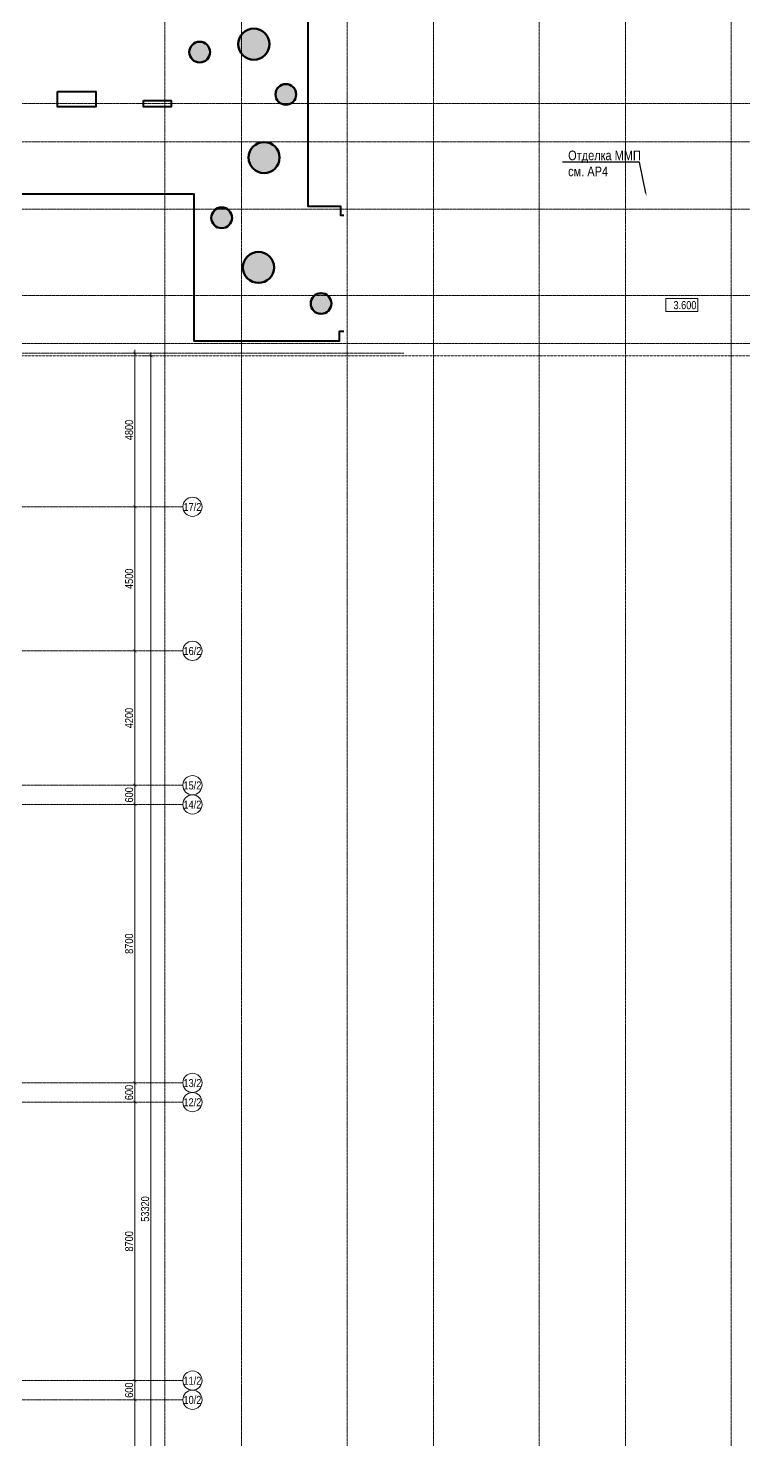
# Model space of a CAD drawing. Header units: millimetres. Extents: x -328335 to 1212475, y -208171 to 164144.
# Drawn here: x 66532 to 88897, y 34450 to 78553 of the extents above; entities that cross this region are included whole.
import ezdxf
from ezdxf import colors
from ezdxf.entities.mleader import LeaderData, LeaderLine
from ezdxf.enums import TextEntityAlignment as Align
from ezdxf.math import Vec2, Vec3

# ---------------------------------------------------------------- set-up
doc = ezdxf.new("R2010")
doc.units = ezdxf.units.MM
doc.header["$LTSCALE"] = 0.5
doc.linetypes.add('CENTER2', pattern=[28.575, 19.05, -3.175, 3.175, -3.175])
doc.linetypes.add('DASHED', pattern=[19.05, 12.7, -6.35])
doc.layers.get('Defpoints').update_dxf_attribs({"color": 140})
for name, color, linetype, lineweight in [('АИ_Плинтус', 3, 'Continuous', 9), ('АИ_Полы', 1, 'Continuous', 9), ('АР6_потолок_отм', 5, 'Continuous', 5), ('АЦ_Бафы', 8, 'Continuous', 0), ('АЦ_Выноски', 7, 'Continuous', 5), ('АЦ_Стены', 8, 'Continuous', 70), ('РД_Оси_размер', 8, 'Continuous', 0)]:
    doc.layers.add(name, color=color, linetype=linetype, lineweight=lineweight)
doc.layers.add('АР_Делит', color=120, linetype='Continuous', lineweight=0, plot=False)
doc.layers.add('РД_Оси_100', color=7, linetype='Continuous', lineweight=0, true_color=0x525252)
doc.styles.add('Arial_Narrow_08', font='ARIALN.TTF', dxfattribs={"width": 0.8})
doc.styles.add('style1', font='ARIALN.TTF')
doc.styles.add('ккк', font='isocpeur.ttf', dxfattribs={"width": 0.85, "oblique": 15})
doc.dimstyles.new('Dim100_ареал', dxfattribs={"dimscale": 100, "dimtxt": 2.5, "dimasz": 1, "dimexe": 1, "dimexo": 1, "dimgap": 0.5, "dimtad": 1, "dimzin": 12, "dimdsep": 46, "dimtxsty": 'style1', "dimblk": 'ARCHTICK', "dimcen": 1, "dimdle": 1, "dimaunit": 1, "dimadec": 0, "dimazin": 3, "dimtfac": 1, "dimtmove": 1, "dimatfit": 3, "dimldrblk": 'OPEN30', "dimfxl": 2, "dimfxlon": 1, "dimtolj": 1, "dimtzin": 0, "dimlwd": 5, "dimlwe": 5, "dimarcsym": 0})

# ---------------------------------------------------------------- blocks, each defined once
blk = doc.blocks.new('A-iden')
at = {"linetype": 'Continuous', "lineweight": 5}
blk.add_circle((0, -4), 3, dxfattribs=at)
at = {"color": 0, "linetype": 'Continuous', "lineweight": 20, "style": 'ккк', "width": 0.85}
blk.add_attdef('ID', text='', height=4, dxfattribs=at).set_placement((0.31, -3.85), align=Align.MIDDLE_CENTER)
blk = doc.blocks.new('_ArchTick')
at = {"color": 0, "linetype": 'ByBlock', "const_width": 0.15}
blk.add_lwpolyline([(-0.5, -0.5), (0.5, 0.5)], dxfattribs=at)
blk = doc.blocks.new('*D563')
at = {"layer": 'Defpoints', "color": 0, "transparency": 16777216}
for p in [(68364, 68320), (70364, 68320), (68364, 15000)]:
    blk.add_point(p, dxfattribs=at)
at = {"layer": 'РД_Оси_размер', "color": 0, "lineweight": 5, "transparency": 16777216}
for p, q in [((70364, 14900), (70364, 68420)), ((70164, 68320), (70464, 68320)), ((70164, 15000), (70464, 15000))]:
    blk.add_line(p, q, dxfattribs=at)
at = {"layer": 'РД_Оси_размер', "color": 0, "lineweight": 5, "transparency": 16777216, "xscale": 100, "yscale": 100, "zscale": 100}
for p, rotation in [((70364, 68320), 90), ((70364, 15000), 270)]:
    blk.add_blockref('_ArchTick', p, dxfattribs=dict(at, rotation=rotation))
at = {"layer": 'РД_Оси_размер', "color": 0, "transparency": 16777216, "insert": (70186, 41660), "char_height": 250, "attachment_point": 5, "rotation": 90, "style": 'style1'}
blk.add_mtext('\\A1;53320', dxfattribs=at)
blk = doc.blocks.new('_Open30')
at = {"color": 0, "linetype": 'ByBlock', "lineweight": -2}
for p, q in [((-1, 0.27), (0, 0)), ((0, 0), (-1, -0.27)), ((0, 0), (-1, 0))]:
    blk.add_line(p, q, dxfattribs=at)
blk = doc.blocks.new('*D578')
at = {"layer": 'Defpoints', "color": 0, "transparency": 16777216}
for p in [(68364, 68400), (68364, 63600), (69864, 63600)]:
    blk.add_point(p, dxfattribs=at)
at = {"layer": 'РД_Оси_размер', "color": 0, "lineweight": 5, "transparency": 16777216}
for p, q in [((69664, 68400), (69964, 68400)), ((69864, 68500), (69864, 63500)), ((69664, 63600), (69964, 63600))]:
    blk.add_line(p, q, dxfattribs=at)
at = {"layer": 'РД_Оси_размер', "color": 0, "lineweight": 5, "transparency": 16777216, "xscale": 100, "yscale": 100, "zscale": 100}
for p, rotation in [((69864, 68400), 90), ((69864, 63600), 270)]:
    blk.add_blockref('_ArchTick', p, dxfattribs=dict(at, rotation=rotation))
at = {"layer": 'РД_Оси_размер', "color": 0, "transparency": 16777216, "insert": (69686, 66000), "char_height": 250, "attachment_point": 5, "rotation": 90, "style": 'style1'}
blk.add_mtext('\\A1;4800', dxfattribs=at)
blk = doc.blocks.new('*D579')
at = {"layer": 'Defpoints', "color": 0, "transparency": 16777216}
for p in [(68364, 63600), (68364, 59100), (69864, 59100)]:
    blk.add_point(p, dxfattribs=at)
at = {"layer": 'РД_Оси_размер', "color": 0, "lineweight": 5, "transparency": 16777216}
for p, q in [((69664, 63600), (69964, 63600)), ((69864, 63700), (69864, 59000)), ((69664, 59100), (69964, 59100))]:
    blk.add_line(p, q, dxfattribs=at)
at = {"layer": 'РД_Оси_размер', "color": 0, "lineweight": 5, "transparency": 16777216, "xscale": 100, "yscale": 100, "zscale": 100}
for p, rotation in [((69864, 63600), 90), ((69864, 59100), 270)]:
    blk.add_blockref('_ArchTick', p, dxfattribs=dict(at, rotation=rotation))
at = {"layer": 'РД_Оси_размер', "color": 0, "transparency": 16777216, "insert": (69686, 61350), "char_height": 250, "attachment_point": 5, "rotation": 90, "style": 'style1'}
blk.add_mtext('\\A1;4500', dxfattribs=at)
blk = doc.blocks.new('*D580')
at = {"layer": 'Defpoints', "color": 0, "transparency": 16777216}
for p in [(68364, 59100), (68364, 54900), (69864, 54900)]:
    blk.add_point(p, dxfattribs=at)
at = {"layer": 'РД_Оси_размер', "color": 0, "lineweight": 5, "transparency": 16777216}
for p, q in [((69664, 59100), (69964, 59100)), ((69864, 59200), (69864, 54800)), ((69664, 54900), (69964, 54900))]:
    blk.add_line(p, q, dxfattribs=at)
at = {"layer": 'РД_Оси_размер', "color": 0, "lineweight": 5, "transparency": 16777216, "xscale": 100, "yscale": 100, "zscale": 100}
for p, rotation in [((69864, 59100), 90), ((69864, 54900), 270)]:
    blk.add_blockref('_ArchTick', p, dxfattribs=dict(at, rotation=rotation))
at = {"layer": 'РД_Оси_размер', "color": 0, "transparency": 16777216, "insert": (69686, 57000), "char_height": 250, "attachment_point": 5, "rotation": 90, "style": 'style1'}
blk.add_mtext('\\A1;4200', dxfattribs=at)
blk = doc.blocks.new('*D581')
at = {"layer": 'Defpoints', "color": 0, "transparency": 16777216}
for p in [(68364, 54900), (68364, 54300), (69864, 54300)]:
    blk.add_point(p, dxfattribs=at)
at = {"layer": 'РД_Оси_размер', "color": 0, "lineweight": 5, "transparency": 16777216}
for p, q in [((69664, 54900), (69964, 54900)), ((69864, 55000), (69864, 54200)), ((69664, 54300), (69964, 54300))]:
    blk.add_line(p, q, dxfattribs=at)
at = {"layer": 'РД_Оси_размер', "color": 0, "lineweight": 5, "transparency": 16777216, "xscale": 100, "yscale": 100, "zscale": 100}
for p, rotation in [((69864, 54900), 90), ((69864, 54300), 270)]:
    blk.add_blockref('_ArchTick', p, dxfattribs=dict(at, rotation=rotation))
at = {"layer": 'РД_Оси_размер', "color": 0, "transparency": 16777216, "insert": (69686, 54600), "char_height": 250, "attachment_point": 5, "rotation": 90, "style": 'style1'}
blk.add_mtext('\\A1;600', dxfattribs=at)
blk = doc.blocks.new('*D582')
at = {"layer": 'Defpoints', "color": 0, "transparency": 16777216}
for p in [(68364, 54300), (68364, 45600), (69864, 45600)]:
    blk.add_point(p, dxfattribs=at)
at = {"layer": 'РД_Оси_размер', "color": 0, "lineweight": 5, "transparency": 16777216}
for p, q in [((69664, 54300), (69964, 54300)), ((69864, 54400), (69864, 45500)), ((69664, 45600), (69964, 45600))]:
    blk.add_line(p, q, dxfattribs=at)
at = {"layer": 'РД_Оси_размер', "color": 0, "lineweight": 5, "transparency": 16777216, "xscale": 100, "yscale": 100, "zscale": 100}
for p, rotation in [((69864, 54300), 90), ((69864, 45600), 270)]:
    blk.add_blockref('_ArchTick', p, dxfattribs=dict(at, rotation=rotation))
at = {"layer": 'РД_Оси_размер', "color": 0, "transparency": 16777216, "insert": (69686, 49950), "char_height": 250, "attachment_point": 5, "rotation": 90, "style": 'style1'}
blk.add_mtext('\\A1;8700', dxfattribs=at)
blk = doc.blocks.new('*D583')
at = {"layer": 'Defpoints', "color": 0, "transparency": 16777216}
for p in [(68364, 45600), (68364, 45000), (69864, 45000)]:
    blk.add_point(p, dxfattribs=at)
at = {"layer": 'РД_Оси_размер', "color": 0, "lineweight": 5, "transparency": 16777216}
for p, q in [((69664, 45600), (69964, 45600)), ((69864, 45700), (69864, 44900)), ((69664, 45000), (69964, 45000))]:
    blk.add_line(p, q, dxfattribs=at)
at = {"layer": 'РД_Оси_размер', "color": 0, "lineweight": 5, "transparency": 16777216, "xscale": 100, "yscale": 100, "zscale": 100}
for p, rotation in [((69864, 45600), 90), ((69864, 45000), 270)]:
    blk.add_blockref('_ArchTick', p, dxfattribs=dict(at, rotation=rotation))
at = {"layer": 'РД_Оси_размер', "color": 0, "transparency": 16777216, "insert": (69686, 45300), "char_height": 250, "attachment_point": 5, "rotation": 90, "style": 'style1'}
blk.add_mtext('\\A1;600', dxfattribs=at)
blk = doc.blocks.new('*D584')
at = {"layer": 'Defpoints', "color": 0, "transparency": 16777216}
for p in [(68364, 45000), (68364, 36300), (69864, 36300)]:
    blk.add_point(p, dxfattribs=at)
at = {"layer": 'РД_Оси_размер', "color": 0, "lineweight": 5, "transparency": 16777216}
for p, q in [((69664, 45000), (69964, 45000)), ((69864, 45100), (69864, 36200)), ((69664, 36300), (69964, 36300))]:
    blk.add_line(p, q, dxfattribs=at)
at = {"layer": 'РД_Оси_размер', "color": 0, "lineweight": 5, "transparency": 16777216, "xscale": 100, "yscale": 100, "zscale": 100}
for p, rotation in [((69864, 45000), 90), ((69864, 36300), 270)]:
    blk.add_blockref('_ArchTick', p, dxfattribs=dict(at, rotation=rotation))
at = {"layer": 'РД_Оси_размер', "color": 0, "transparency": 16777216, "insert": (69686, 40650), "char_height": 250, "attachment_point": 5, "rotation": 90, "style": 'style1'}
blk.add_mtext('\\A1;8700', dxfattribs=at)
blk = doc.blocks.new('*D585')
at = {"layer": 'Defpoints', "color": 0, "transparency": 16777216}
for p in [(68364, 36300), (68364, 35700), (69864, 35700)]:
    blk.add_point(p, dxfattribs=at)
at = {"layer": 'РД_Оси_размер', "color": 0, "lineweight": 5, "transparency": 16777216}
for p, q in [((69664, 36300), (69964, 36300)), ((69864, 36400), (69864, 35600)), ((69664, 35700), (69964, 35700))]:
    blk.add_line(p, q, dxfattribs=at)
at = {"layer": 'РД_Оси_размер', "color": 0, "lineweight": 5, "transparency": 16777216, "xscale": 100, "yscale": 100, "zscale": 100}
for p, rotation in [((69864, 36300), 90), ((69864, 35700), 270)]:
    blk.add_blockref('_ArchTick', p, dxfattribs=dict(at, rotation=rotation))
at = {"layer": 'РД_Оси_размер', "color": 0, "transparency": 16777216, "insert": (69686, 36000), "char_height": 250, "attachment_point": 5, "rotation": 90, "style": 'style1'}
blk.add_mtext('\\A1;600', dxfattribs=at)
blk = doc.blocks.new('*D586')
at = {"layer": 'Defpoints', "color": 0, "transparency": 16777216}
for p in [(68364, 35700), (68364, 26400), (69864, 26400)]:
    blk.add_point(p, dxfattribs=at)
at = {"layer": 'РД_Оси_размер', "color": 0, "lineweight": 5, "transparency": 16777216}
for p, q in [((69864, 35800), (69864, 26300)), ((69664, 35700), (69964, 35700)), ((69664, 26400), (69964, 26400))]:
    blk.add_line(p, q, dxfattribs=at)
at = {"layer": 'РД_Оси_размер', "color": 0, "lineweight": 5, "transparency": 16777216, "xscale": 100, "yscale": 100, "zscale": 100}
for p, rotation in [((69864, 35700), 90), ((69864, 26400), 270)]:
    blk.add_blockref('_ArchTick', p, dxfattribs=dict(at, rotation=rotation))
at = {"layer": 'РД_Оси_размер', "color": 0, "transparency": 16777216, "insert": (69686, 31050), "char_height": 250, "attachment_point": 5, "rotation": 90, "style": 'style1'}
blk.add_mtext('\\A1;9300', dxfattribs=at)
blk = doc.blocks.new('Отметка_план')
at = {"color": 7, "lineweight": 5}
blk.add_lwpolyline([(0, 0), (10, 0), (10, 4), (0, 4)], close=True, dxfattribs=at)
at = {"style": 'Arial_Narrow_08', "width": 0.8}
blk.add_attdef('OTMG', text='', height=2.5, dxfattribs=at).set_placement((9.06, 0.7), align=Align.RIGHT)
blk = doc.blocks.new('_Dot')
at = {"color": 0, "linetype": 'ByBlock', "lineweight": -2}
blk.add_line((-0.5, 0), (-1, 0), dxfattribs=at)
at = {"color": 0, "linetype": 'ByBlock', "const_width": 0.5}
blk.add_lwpolyline([(-0.25, 0, 1), (0.25, 0, 1)], format="xyb", close=True, dxfattribs=at)
blk = doc.blocks.new('Баф_ор3_800_столовая')
at = {"layer": 'АЦ_Стены', "true_color": 0xee6119}
h = blk.add_hatch(color=32, dxfattribs=at)
h.dxf.hatch_style = 1
h.paths.add_polyline_path([(400, 0, 1), (-400, 0, 1)])
at = {"layer": 'АЦ_Стены', "color": 32, "true_color": 0xee6119}
blk.add_circle((0, 0), 400, dxfattribs=at)
blk = doc.blocks.new('Баф_ор3_1200_столовая')
at = {"layer": 'АЦ_Стены', "true_color": 0xee6119}
h = blk.add_hatch(color=32, dxfattribs=at)
h.dxf.hatch_style = 1
h.paths.add_polyline_path([(600, 0, 1), (-600, 0, 1)])
at = {"layer": 'АЦ_Стены', "color": 32, "true_color": 0xee6119}
blk.add_circle((0, 0), 600, dxfattribs=at)
blk = doc.blocks.new('2200_АР_ОСИ_3эт_100_6.02.25')
at = {"layer": 'АР_Делит', "color": 5, "linetype": 'DASHED'}
blk.add_lwpolyline([(114955, 135155), (114955, -355), (93595.036, -355), (93595.036, 13855), (94145, 13855), (94145, 68320), (66055, 68320), (66055, 13857.73), (83455, 13857.73), (83455, -355), (45245, -355), (45245, 13145), (44695, 13145), (44695, 26755), (45245, 26755), (45245, 68320), (20455, 68320), (20455, 26755), (27955, 26755), (27955, 13145), (-355, 13145), (-355, 100855)], dxfattribs=at)
at = {"layer": 'РД_Оси_100', "color": 8, "linetype": 'CENTER2', "true_color": 0x808080}
for p, q in [((73200, -6155), (73200, 139938.679)), ((79200, -6155), (79200, 139938.679)), ((85200, -6155), (85200, 139938.679)), ((88500, -6155), (88500, 139938.679)), ((70800, -6155), (70800, 90900)), ((119910, 76200), (-5954.958, 76200)), ((-5954.958, 75000), (119910, 75000)), ((-5954.958, 72900), (95715.503, 72900)), ((43327.994, 63600), (71363.995, 63600)), ((43327.994, 59100), (69455, 59100)), ((43327.994, 59100), (71363.995, 59100))]:
    blk.add_line(p, q, dxfattribs=at)
for points in [[(76500, 139938.679), (76500, -6155)], [(82500, 139938.679), (82500, -6155)], [(119910, 70200), (-5954.958, 70200)], [(95715.503, 68700), (-5454.958, 68700), (-5954.958, 68850)], [(78274.959, 68400), (-5454.958, 68400), (-5954.958, 68250)], [(43327.994, 54900), (71363.995, 54900)], [(43327.994, 54300), (71363.995, 54300)], [(43327.994, 45600), (71363.995, 45600)], [(43327.994, 45000), (71363.995, 45000)], [(43327.994, 36300), (71363.995, 36300)], [(43327.994, 35700), (71363.995, 35700)]]:
    blk.add_lwpolyline(points, dxfattribs=at)
at = {"layer": 'РД_Оси_100', "color": 0}
ref = blk.add_blockref('A-iden', (71663.995, 64000), dxfattribs=dict(at, xscale=100, yscale=100, zscale=100))
ref.add_attrib('ID', '17/2', dxfattribs={"layer": '0', "linetype": 'Continuous', "height": 250, "style": 'style1'}).set_placement((71663.995, 63600), align=Align.MIDDLE)
ref = blk.add_blockref('A-iden', (71663.995, 59500), dxfattribs=dict(at, xscale=100, yscale=100, zscale=100))
ref.add_attrib('ID', '16/2', dxfattribs={"layer": '0', "linetype": 'Continuous', "height": 250, "style": 'style1'}).set_placement((71663.995, 59100), align=Align.MIDDLE)
ref = blk.add_blockref('A-iden', (71663.995, 55300), dxfattribs=dict(at, xscale=100, yscale=100, zscale=100))
ref.add_attrib('ID', '15/2', dxfattribs={"layer": '0', "linetype": 'Continuous', "height": 250, "style": 'style1'}).set_placement((71663.995, 54900), align=Align.MIDDLE)
ref = blk.add_blockref('A-iden', (71663.995, 54700), dxfattribs=dict(at, xscale=100, yscale=100, zscale=100))
ref.add_attrib('ID', '14/2', dxfattribs={"layer": '0', "linetype": 'Continuous', "height": 250, "style": 'style1'}).set_placement((71663.995, 54300), align=Align.MIDDLE)
ref = blk.add_blockref('A-iden', (71663.995, 46000), dxfattribs=dict(at, xscale=100, yscale=100, zscale=100))
ref.add_attrib('ID', '13/2', dxfattribs={"layer": '0', "linetype": 'Continuous', "height": 250, "style": 'style1'}).set_placement((71663.995, 45600), align=Align.MIDDLE)
ref = blk.add_blockref('A-iden', (71663.995, 45400), dxfattribs=dict(at, xscale=100, yscale=100, zscale=100))
ref.add_attrib('ID', '12/2', dxfattribs={"layer": '0', "linetype": 'Continuous', "height": 250, "style": 'style1'}).set_placement((71663.995, 45000), align=Align.MIDDLE)
ref = blk.add_blockref('A-iden', (71663.995, 36700), dxfattribs=dict(at, xscale=100, yscale=100, zscale=100))
ref.add_attrib('ID', '11/2', dxfattribs={"layer": '0', "linetype": 'Continuous', "height": 250, "style": 'style1'}).set_placement((71663.995, 36300), align=Align.MIDDLE)
ref = blk.add_blockref('A-iden', (71663.995, 36100), dxfattribs=dict(at, xscale=100, yscale=100, zscale=100))
ref.add_attrib('ID', '10/2', dxfattribs={"layer": '0', "linetype": 'Continuous', "height": 250, "style": 'style1'}).set_placement((71663.995, 35700), align=Align.MIDDLE)
at = {"layer": 'РД_Оси_размер'}
for base, p1, p2, picture, middle in [((69863.995, 63600), (68363.995, 68400), (68363.995, 63600), '*D578', (69686.352, 66000)), ((70363.995, 68320), (68363.995, 15000), (68363.995, 68320), '*D563', (70186.352, 41660)), ((69863.995, 59100), (68363.995, 63600), (68363.995, 59100), '*D579', (69686.352, 61350)), ((69863.995, 54900), (68363.995, 59100), (68363.995, 54900), '*D580', (69686.352, 57000)), ((69863.995, 54300), (68363.995, 54900), (68363.995, 54300), '*D581', (69686.352, 54600)), ((69863.995, 45600), (68363.995, 54300), (68363.995, 45600), '*D582', (69686.352, 49950)), ((69863.995, 45000), (68363.995, 45600), (68363.995, 45000), '*D583', (69686.352, 45300)), ((69863.995, 36300), (68363.995, 45000), (68363.995, 36300), '*D584', (69686.352, 40650)), ((69863.995, 35700), (68363.995, 36300), (68363.995, 35700), '*D585', (69686.352, 36000)), ((69863.995, 26400), (68363.995, 35700), (68363.995, 26400), '*D586', (69686.352, 31050))]:
    dim = blk.add_linear_dim(base=base, p1=p1, p2=p2, angle=90, dimstyle='Dim100_ареал', dxfattribs=at)
    dim.commit()
    dim.dimension.update_dxf_attribs({"geometry": picture, "text_midpoint": middle})

msp = doc.modelspace()

# ---------------------------------------------------------------- linework, layer by layer
at = {"layer": 'АИ_Плинтус', "color": 24, "linetype": 'ByBlock', "lineweight": 40, "true_color": 0xa52900, "transparency": 33554653}
msp.add_lwpolyline([(76400, 72700), (76300.035, 72699.999), (76300.035, 72980), (75280.002, 72980), (75280.002, 78820), (76299.988, 78819.996), (76300, 79100), (76400, 79100), (76400.001, 80100)], dxfattribs=at)
at = {"layer": 'АИ_Плинтус', "color": 24, "linetype": 'ByBlock', "lineweight": 40, "true_color": 0xa52900}
msp.add_lwpolyline([(67451.001, 76580), (68640.001, 76580), (68640.001, 76100), (67451.001, 76100)], close=True, dxfattribs=at)
at = {"layer": 'АИ_Плинтус', "color": 24, "linetype": 'ByBlock', "lineweight": 40, "true_color": 0xa52900, "transparency": 33554653}
msp.add_lwpolyline([(70140.001, 76300), (71000, 76300), (71000, 76100), (70140.001, 76100)], close=True, dxfattribs=at)
at = {"layer": 'АИ_Плинтус', "color": 24, "linetype": 'ByBlock', "lineweight": 40, "true_color": 0xa52900}
msp.add_lwpolyline([(76400, 69075), (76250, 69075), (76250, 68775), (71719.997, 68775), (71719.997, 73370), (64600, 73370), (64599.631, 73000), (64400.001, 73000)], dxfattribs=at)

# ---------------------------------------------------------------- block references
at = {"layer": 'АР6_потолок_отм'}
ref = msp.add_blockref('Отметка_план', (86459.42, 69706.798), dxfattribs=dict(at, xscale=100, yscale=100, zscale=100))
ref.add_attrib('OTMG', '3.600', dxfattribs={"layer": '0', "color": 0, "height": 250, "style": 'style1'}).set_placement((87416.838, 70026.614), align=Align.TOP_RIGHT)
at = {"layer": 'АЦ_Бафы', "transparency": 33554653, "xscale": 0.8091153242302125, "yscale": 0.8091153242302125, "zscale": 0.8091153242302125}
for name, p in [('Баф_ор3_1200_столовая', (73584.408, 78054.345)), ('Баф_ор3_800_столовая', (71890.999, 77807.034)), ('Баф_ор3_800_столовая', (74584.008, 76485.453)), ('Баф_ор3_1200_столовая', (73904.627, 74511.369)), ('Баф_ор3_800_столовая', (72578.192, 72630.309)), ('Баф_ор3_1200_столовая', (73729.711, 71079.834)), ('Баф_ор3_800_столовая', (75684.987, 69952.317))]:
    msp.add_blockref(name, p, dxfattribs=at)
at = {"layer": 'РД_Оси_100'}
msp.add_blockref('2200_АР_ОСИ_3эт_100_6.02.25', (0, 0), dxfattribs=at)

# ---------------------------------------------------------------- leaders
at = {"layer": 'АИ_Полы', "color": 7, "lineweight": 0}
ml = msp.add_multileader_mtext('Standard', dxfattribs=at)
ml.set_content('Отделка ММП  см. АР4', color=7, style='style1')
ml.set_leader_properties()
ml.build(insert=Vec2(0, 0))
ml.multileader.update_dxf_attribs({"text_left_attachment_type": 6, "text_right_attachment_type": 6, "dogleg_length": 0.36, "arrow_head_size": 100})
ctx = ml.context
ctx.base_point, ctx.char_height, ctx.arrow_head_size, ctx.landing_gap_size, ctx.plane_origin = Vec3(83406.646, 74369.635), 300, 100, 0, Vec3(155640.667, 55664.029)
ctx.left_attachment, ctx.right_attachment = 6, 6
notes = []
notes.append((ctx, [(1, (1, 1, 0), (85636.337, 74369.635), (-1, 0), 0.36, [(1, [(85857.693, 73304.083)], 0, [])])]))
ctx.mtext.insert, ctx.mtext.width, ctx.mtext.defined_height, ctx.mtext.flow_direction = Vec3(83406.646, 74729.635), 2384.53574, 799.326, 5
at = {"layer": 'АЦ_Выноски', "transparency": 33554653}
ml = msp.add_multileader_mtext('Standard', dxfattribs=at)
ml.set_content('Окраска потолков в ЛК\\P\\pxa0.66667;Акцентный цвет: {\\C240;\\c2367469;NSC S 0570-Y}', color=256, style='style1')
ml.set_leader_properties(color=256)
ml.set_arrow_properties(name='DOT')
ml.build(insert=Vec2(0, 0))
ml.multileader.update_dxf_attribs({"has_dogleg": 0, "text_left_attachment_type": 6, "text_right_attachment_type": 6, "arrow_head_size": 200, "scale": 100})
ctx = ml.context
ctx.base_point, ctx.scale, ctx.char_height, ctx.arrow_head_size, ctx.landing_gap_size, ctx.plane_origin, ctx.plane_x_axis, ctx.plane_y_axis = Vec3(-23912.157, 79102.933), 100, 300, 200, 50, Vec3(-30354.876, 75663.506), Vec3(1, 0.00000001), Vec3(-0.00000001, 1)
ctx.left_attachment, ctx.right_attachment = 6, 6
notes.append((ctx, [(1, (1, 1, 0), (-24712.157, 79102.933), (1, 0.00000001), 800, [(0, [(-33948.559, 72926.064)], 0, [])])]))
ctx.mtext.insert, ctx.mtext.text_direction, ctx.mtext.rotation, ctx.mtext.width, ctx.mtext.line_spacing_factor, ctx.mtext.flow_direction = Vec3(-23862.157, 79486.22), Vec3(1, 0.00000001), 0.00000001, 11047.033, 0.8, 5
ml = msp.add_multileader_mtext('Standard', dxfattribs=at)
ml.set_content('Окраска потолков в ЛК\\P\\pxa0.66667;Акцентный цвет: {\\C240;\\c2367469;NSC S 0570-Y20R}', color=256, style='style1')
ml.set_leader_properties(color=256)
ml.set_arrow_properties(name='DOT')
ml.build(insert=Vec2(0, 0))
ml.multileader.update_dxf_attribs({"has_dogleg": 0, "text_left_attachment_type": 6, "text_right_attachment_type": 6, "arrow_head_size": 200, "scale": 100})
ctx = ml.context
ctx.base_point, ctx.scale, ctx.char_height, ctx.arrow_head_size, ctx.landing_gap_size, ctx.plane_origin, ctx.plane_x_axis, ctx.plane_y_axis = Vec3(-23912.157, 77602.933), 100, 300, 200, 50, Vec3(-30354.876, 74163.506), Vec3(1, 0.00000001), Vec3(-0.00000001, 1)
ctx.left_attachment, ctx.right_attachment = 6, 6
notes.append((ctx, [(1, (1, 1, 0), (-24712.157, 77602.933), (1, 0.00000001), 800, [(0, [(-33948.559, 71426.064)], 0, [])])]))
ctx.mtext.insert, ctx.mtext.text_direction, ctx.mtext.rotation, ctx.mtext.width, ctx.mtext.line_spacing_factor, ctx.mtext.flow_direction = Vec3(-23862.157, 77986.22), Vec3(1, 0.00000001), 0.00000001, 11047.033, 0.8, 5
ml = msp.add_multileader_mtext('Standard', dxfattribs=at)
ml.set_content('Окраска потолков в ЛК\\P\\pxa0.66667;Акцентный цвет: {\\C240;\\c2367469;NSC S 2030-R 80B}', color=256, style='style1')
ml.set_leader_properties(color=256)
ml.set_arrow_properties(name='DOT')
ml.build(insert=Vec2(0, 0))
ml.multileader.update_dxf_attribs({"has_dogleg": 0, "text_left_attachment_type": 6, "text_right_attachment_type": 6, "arrow_head_size": 200, "scale": 100})
ctx = ml.context
ctx.base_point, ctx.scale, ctx.char_height, ctx.arrow_head_size, ctx.landing_gap_size, ctx.plane_origin, ctx.plane_x_axis, ctx.plane_y_axis = Vec3(-23912.157, 76102.933), 100, 300, 200, 50, Vec3(-30354.876, 72663.506), Vec3(1, 0.00000001), Vec3(-0.00000001, 1)
ctx.left_attachment, ctx.right_attachment = 6, 6
notes.append((ctx, [(1, (1, 1, 0), (-24712.157, 76102.933), (1, 0.00000001), 800, [(0, [(-33948.559, 69926.064)], 0, [])])]))
ctx.mtext.insert, ctx.mtext.text_direction, ctx.mtext.rotation, ctx.mtext.width, ctx.mtext.line_spacing_factor, ctx.mtext.flow_direction = Vec3(-23862.157, 76486.22), Vec3(1, 0.00000001), 0.00000001, 11047.033, 0.8, 5
ml = msp.add_multileader_mtext('Standard', dxfattribs=at)
ml.set_content('\\pxa0.66667;Аккустические подвесные \\Pпанели из минерального \\Pстекловолокна. \\P%%C800, %%C1200мм.\\PАкцентный цвет: {\\C240;\\c2367469;NSC S 2030-G50Y\\PПривязку см. раздел АИ}', color=256, style='style1')
ml.set_leader_properties(color=256)
ml.set_arrow_properties(name='DOT')
ml.build(insert=Vec2(0, 0))
ml.multileader.update_dxf_attribs({"has_dogleg": 0, "text_left_attachment_type": 6, "text_right_attachment_type": 6, "arrow_head_size": 200, "scale": 100})
ctx = ml.context
ctx.base_point, ctx.scale, ctx.char_height, ctx.arrow_head_size, ctx.landing_gap_size, ctx.plane_origin, ctx.plane_x_axis, ctx.plane_y_axis = Vec3(5527.59, 75110.551), 100, 300, 200, 50, Vec3(25457.45, 67203.713), Vec3(1, 0.00000001), Vec3(-0.00000001, 1)
ctx.left_attachment, ctx.right_attachment = 6, 6
notes.append((ctx, [(0, (1, 1, 0), (12094.847, 75110.551), (-1, -0.00000001), 800, [(1, [(17157.508, 72442.302), (16637.105, 70745)], 0, [])])]))
ctx.mtext.insert, ctx.mtext.text_direction, ctx.mtext.rotation, ctx.mtext.width, ctx.mtext.line_spacing_factor, ctx.mtext.flow_direction = Vec3(5577.59, 75498.75), Vec3(1, 0.00000001), 0.00000001, 11047.033, 0.8, 5
ml = msp.add_multileader_mtext('Standard', dxfattribs=at)
ml.set_content('Окраска потолков в ЛК\\P\\pxa0.66667;Акцентный цвет: {\\C240;\\c2367469;NSC S 5020 R 70В}', color=256, style='style1')
ml.set_leader_properties(color=256)
ml.set_arrow_properties(name='DOT')
ml.build(insert=Vec2(0, 0))
ml.multileader.update_dxf_attribs({"has_dogleg": 0, "text_left_attachment_type": 6, "text_right_attachment_type": 6, "arrow_head_size": 200, "scale": 100})
ctx = ml.context
ctx.base_point, ctx.scale, ctx.char_height, ctx.arrow_head_size, ctx.landing_gap_size, ctx.plane_origin, ctx.plane_x_axis, ctx.plane_y_axis = Vec3(-23912.157, 74602.933), 100, 300, 200, 50, Vec3(-30354.876, 71163.506), Vec3(1, 0.00000001), Vec3(-0.00000001, 1)
ctx.left_attachment, ctx.right_attachment = 6, 6
notes.append((ctx, [(1, (1, 1, 0), (-24712.157, 74602.933), (1, 0.00000001), 800, [(0, [(-33948.559, 68426.064)], 0, [])])]))
ctx.mtext.insert, ctx.mtext.text_direction, ctx.mtext.rotation, ctx.mtext.width, ctx.mtext.line_spacing_factor, ctx.mtext.flow_direction = Vec3(-23862.157, 74986.22), Vec3(1, 0.00000001), 0.00000001, 11047.033, 0.8, 5
ml = msp.add_multileader_mtext('Standard', dxfattribs=at)
ml.set_content('Окраска потолков в ЛК\\P\\pxa0.66667;Акцентный цвет: {\\C240;\\c2367469;NSC S 4020 R90B}', color=256, style='style1')
ml.set_leader_properties(color=256)
ml.set_arrow_properties(name='DOT')
ml.build(insert=Vec2(0, 0))
ml.multileader.update_dxf_attribs({"has_dogleg": 0, "text_left_attachment_type": 6, "text_right_attachment_type": 6, "arrow_head_size": 200, "scale": 100})
ctx = ml.context
ctx.base_point, ctx.scale, ctx.char_height, ctx.arrow_head_size, ctx.landing_gap_size, ctx.plane_origin, ctx.plane_x_axis, ctx.plane_y_axis = Vec3(-23912.157, 73102.933), 100, 300, 200, 50, Vec3(-30354.876, 69663.506), Vec3(1, 0.00000001), Vec3(-0.00000001, 1)
ctx.left_attachment, ctx.right_attachment = 6, 6
notes.append((ctx, [(1, (1, 1, 0), (-24712.157, 73102.933), (1, 0.00000001), 800, [(0, [(-33948.559, 66926.064)], 0, [])])]))
ctx.mtext.insert, ctx.mtext.text_direction, ctx.mtext.rotation, ctx.mtext.width, ctx.mtext.defined_height, ctx.mtext.line_spacing_factor, ctx.mtext.flow_direction = Vec3(-23862.157, 73486.22), Vec3(1, 0.00000001), 0.00000001, 12264.07511, 1489.882, 0.8, 5
ml = msp.add_multileader_mtext('Standard', dxfattribs=at)
ml.set_content('Окраска потолков в ЛК\\P\\pxa0.66667;Акцентный цвет: {\\C240;\\c2367469;NSC S 5030} {\\C240;\\c2367469;R90B}', color=256, style='style1')
ml.set_leader_properties(color=256)
ml.set_arrow_properties(name='DOT')
ml.build(insert=Vec2(0, 0))
ml.multileader.update_dxf_attribs({"has_dogleg": 0, "text_left_attachment_type": 6, "text_right_attachment_type": 6, "arrow_head_size": 200, "scale": 100})
ctx = ml.context
ctx.base_point, ctx.scale, ctx.char_height, ctx.arrow_head_size, ctx.landing_gap_size, ctx.plane_origin, ctx.plane_x_axis, ctx.plane_y_axis = Vec3(-23912.157, 71602.933), 100, 300, 200, 50, Vec3(-30354.876, 68163.506), Vec3(1, 0.00000001), Vec3(-0.00000001, 1)
ctx.left_attachment, ctx.right_attachment = 6, 6
notes.append((ctx, [(1, (1, 1, 0), (-24712.157, 71602.933), (1, 0.00000001), 800, [(0, [(-33948.559, 65426.064)], 0, [])])]))
ctx.mtext.insert, ctx.mtext.text_direction, ctx.mtext.rotation, ctx.mtext.width, ctx.mtext.line_spacing_factor, ctx.mtext.flow_direction = Vec3(-23862.157, 71986.22), Vec3(1, 0.00000001), 0.00000001, 11047.033, 0.8, 5
ml = msp.add_multileader_mtext('Standard', dxfattribs=at)
ml.set_content('Окраска потолков в ЛК\\P\\pxa0.66667;Акцентный цвет: {\\C240;\\c2367469;NSC S 2020-R60B}', color=256, style='style1')
ml.set_leader_properties(color=256)
ml.set_arrow_properties(name='DOT')
ml.build(insert=Vec2(0, 0))
ml.multileader.update_dxf_attribs({"has_dogleg": 0, "text_left_attachment_type": 6, "text_right_attachment_type": 6, "arrow_head_size": 200, "scale": 100})
ctx = ml.context
ctx.base_point, ctx.scale, ctx.char_height, ctx.arrow_head_size, ctx.landing_gap_size, ctx.plane_origin, ctx.plane_x_axis, ctx.plane_y_axis = Vec3(-23912.157, 70102.933), 100, 300, 200, 50, Vec3(-30354.876, 66663.506), Vec3(1, 0.00000001), Vec3(-0.00000001, 1)
ctx.left_attachment, ctx.right_attachment = 6, 6
notes.append((ctx, [(1, (1, 1, 0), (-24712.157, 70102.933), (1, 0.00000001), 800, [(0, [(-33948.559, 63926.064)], 0, [])])]))
ctx.mtext.insert, ctx.mtext.text_direction, ctx.mtext.rotation, ctx.mtext.width, ctx.mtext.line_spacing_factor, ctx.mtext.flow_direction = Vec3(-23862.157, 70486.22), Vec3(1, 0.00000001), 0.00000001, 11047.033, 0.8, 5
ml = msp.add_multileader_mtext('Standard', dxfattribs=at)
ml.set_content('Окраска потолков в ЛК\\P\\pxa0.66667;Акцентный цвет: {\\C240;\\c2367469;NSC S 3020-R40B}', color=256, style='style1')
ml.set_leader_properties(color=256)
ml.set_arrow_properties(name='DOT')
ml.build(insert=Vec2(0, 0))
ml.multileader.update_dxf_attribs({"has_dogleg": 0, "text_left_attachment_type": 6, "text_right_attachment_type": 6, "arrow_head_size": 200, "scale": 100})
ctx = ml.context
ctx.base_point, ctx.scale, ctx.char_height, ctx.arrow_head_size, ctx.landing_gap_size, ctx.plane_origin, ctx.plane_x_axis, ctx.plane_y_axis = Vec3(-23912.157, 68602.933), 100, 300, 200, 50, Vec3(-30354.876, 65163.506), Vec3(1, 0.00000001), Vec3(-0.00000001, 1)
ctx.left_attachment, ctx.right_attachment = 6, 6
notes.append((ctx, [(1, (1, 1, 0), (-24712.157, 68602.933), (1, 0.00000001), 800, [(0, [(-33948.559, 62426.064)], 0, [])])]))
ctx.mtext.insert, ctx.mtext.text_direction, ctx.mtext.rotation, ctx.mtext.width, ctx.mtext.line_spacing_factor, ctx.mtext.flow_direction = Vec3(-23862.157, 68986.22), Vec3(1, 0.00000001), 0.00000001, 11047.033, 0.8, 5
ml = msp.add_multileader_mtext('Standard', dxfattribs=at)
ml.set_content('Окраска потолков в ЛК\\P\\pxa0.66667;Акцентный цвет: {\\C240;\\c2367469;NSC S 3020-G30Y}', color=256, style='style1')
ml.set_leader_properties(color=256)
ml.set_arrow_properties(name='DOT')
ml.build(insert=Vec2(0, 0))
ml.multileader.update_dxf_attribs({"has_dogleg": 0, "text_left_attachment_type": 6, "text_right_attachment_type": 6, "arrow_head_size": 200, "scale": 100})
ctx = ml.context
ctx.base_point, ctx.scale, ctx.char_height, ctx.arrow_head_size, ctx.landing_gap_size, ctx.plane_origin, ctx.plane_x_axis, ctx.plane_y_axis = Vec3(-23912.157, 67102.933), 100, 300, 200, 50, Vec3(-30354.876, 63663.506), Vec3(1, 0.00000001), Vec3(-0.00000001, 1)
ctx.left_attachment, ctx.right_attachment = 6, 6
notes.append((ctx, [(1, (1, 1, 0), (-24712.157, 67102.933), (1, 0.00000001), 800, [(0, [(-33948.559, 60926.064)], 0, [])])]))
ctx.mtext.insert, ctx.mtext.text_direction, ctx.mtext.rotation, ctx.mtext.width, ctx.mtext.line_spacing_factor, ctx.mtext.flow_direction = Vec3(-23862.157, 67486.22), Vec3(1, 0.00000001), 0.00000001, 11047.033, 0.8, 5
ml = msp.add_multileader_mtext('Standard', dxfattribs=at)
ml.set_content('Окраска потолков в ЛК\\P\\pxa0.66667;Акцентный цвет: {\\C240;\\c2367469;NSC S 2030-G50Y}', color=256, style='style1')
ml.set_leader_properties(color=256)
ml.set_arrow_properties(name='DOT')
ml.build(insert=Vec2(0, 0))
ml.multileader.update_dxf_attribs({"has_dogleg": 0, "text_left_attachment_type": 6, "text_right_attachment_type": 6, "arrow_head_size": 200, "scale": 100})
ctx = ml.context
ctx.base_point, ctx.scale, ctx.char_height, ctx.arrow_head_size, ctx.landing_gap_size, ctx.plane_origin, ctx.plane_x_axis, ctx.plane_y_axis = Vec3(-23912.157, 65602.933), 100, 300, 200, 50, Vec3(-30354.876, 62163.506), Vec3(1, 0.00000001), Vec3(-0.00000001, 1)
ctx.left_attachment, ctx.right_attachment = 6, 6
notes.append((ctx, [(1, (1, 1, 0), (-24712.157, 65602.933), (1, 0.00000001), 800, [(0, [(-33948.559, 59426.064)], 0, [])])]))
ctx.mtext.insert, ctx.mtext.text_direction, ctx.mtext.rotation, ctx.mtext.width, ctx.mtext.line_spacing_factor, ctx.mtext.flow_direction = Vec3(-23862.157, 65986.22), Vec3(1, 0.00000001), 0.00000001, 11047.033, 0.8, 5
ml = msp.add_multileader_mtext('Standard', dxfattribs=at)
ml.set_content('\\pxa0.66667;Аккустические подвесные панели из минерального стекловолокна. Акцентные цвета: {\\C240;\\c2367469;NSC S 2060-Y60R, NSC S 3060-Y30R}', color=256, style='style1')
ml.set_leader_properties(color=256)
ml.set_arrow_properties(name='DOT')
ml.build(insert=Vec2(0, 0))
ml.multileader.update_dxf_attribs({"has_dogleg": 0, "text_left_attachment_type": 6, "text_right_attachment_type": 6, "arrow_head_size": 200, "scale": 100})
ctx = ml.context
ctx.base_point, ctx.scale, ctx.char_height, ctx.arrow_head_size, ctx.landing_gap_size, ctx.plane_origin, ctx.plane_x_axis, ctx.plane_y_axis = Vec3(-23912.157, 64102.933), 100, 300, 200, 50, Vec3(-30354.876, 60663.506), Vec3(1, 0.00000001), Vec3(-0.00000001, 1)
ctx.left_attachment, ctx.right_attachment = 6, 6
notes.append((ctx, [(1, (1, 1, 0), (-24712.157, 64102.933), (1, 0.00000001), 800, [(0, [(-33948.559, 57926.064)], 0, [])])]))
ctx.mtext.insert, ctx.mtext.text_direction, ctx.mtext.rotation, ctx.mtext.width, ctx.mtext.line_spacing_factor, ctx.mtext.flow_direction = Vec3(-23862.157, 64486.22), Vec3(1, 0.00000001), 0.00000001, 11047.033, 0.8, 5
ml = msp.add_multileader_mtext('Standard', dxfattribs=at)
ml.set_content('Аккустические подвесные панели из минерального стекловолокна. %%C800, %%C1200мм.\\P\\pxa0.66667;Акцентный цвет: {\\C240;\\c2367469;NSC S 0570-Y\\PПривязку см. раздел АИ}', color=256, style='style1')
ml.set_leader_properties(color=256)
ml.set_arrow_properties(name='DOT')
ml.build(insert=Vec2(0, 0))
ml.multileader.update_dxf_attribs({"has_dogleg": 0, "text_left_attachment_type": 6, "text_right_attachment_type": 6, "arrow_head_size": 200, "scale": 100})
ctx = ml.context
ctx.base_point, ctx.scale, ctx.char_height, ctx.arrow_head_size, ctx.landing_gap_size, ctx.plane_origin, ctx.plane_x_axis, ctx.plane_y_axis = Vec3(655.818, 60511.462), 100, 300, 200, 50, Vec3(20566.994, 64892.089), Vec3(1, 0.00000001), Vec3(-0.00000001, 1)
ctx.left_attachment, ctx.right_attachment = 6, 6
notes.append((ctx, [(0, (1, 1, 0), (7388.833, 60511.462), (-1, -0.00000001), 800, [(1, [(13962.909, 62099.172), (8866.135, 61868.534)], 0, [])])]))
ctx.mtext.insert, ctx.mtext.text_direction, ctx.mtext.rotation, ctx.mtext.width, ctx.mtext.line_spacing_factor, ctx.mtext.flow_direction = Vec3(705.818, 60899.661), Vec3(1, 0.00000001), 0.00000001, 6727.14571, 0.8, 5
for ctx, leaders in notes:
    for number, flags, end, landing, length, lines in leaders:
        leader = LeaderData()
        leader.index, (leader.has_last_leader_line, leader.has_dogleg_vector, leader.attachment_direction) = number, flags
        leader.last_leader_point, leader.dogleg_vector, leader.dogleg_length = Vec3(end), Vec3(landing), length
        for number, points, colour, breaks in lines:
            line = LeaderLine()
            line.index, line.vertices, line.color, line.breaks = number, Vec3.list(points), colors.encode_raw_color(colour), breaks
            leader.lines.append(line)
        ctx.leaders.append(leader)

doc.saveas('drawing.dxf')
